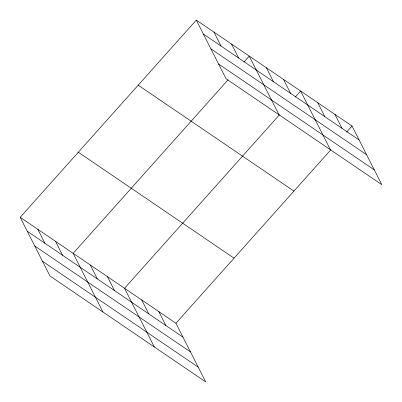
<?xml version="1.0" encoding="UTF-8"?>
<svg xmlns="http://www.w3.org/2000/svg" width="402" height="402" viewBox="0 0 402 402"><rect width="100%" height="100%" fill="white"/><g stroke="black" fill="none" stroke-linecap="round" stroke-linejoin="round"><path stroke-width="0.6" d="M20.19 217.316L175.94 323.238L205.703 381.9L49.954 275.978L20.19 217.316L196.297 20.1L352.046 126.022L381.81 184.684L226.06 78.762L196.297 20.1M228.08 79.822L73.149 253.33L102.907 311.992M243.853 62.154L249.25 56.114L279.013 114.776M279.48 114.776L124.545 288.284L154.308 346.946M295.254 97.113L300.651 91.068L330.409 149.73M175.94 323.238L330.876 149.73M346.65 132.067L352.046 126.022M203.372 34.044L359.122 139.966M210.859 48.803L366.609 154.725M218.572 64.003L374.322 169.925M138.182 85.179L293.932 191.101M78.305 152.232L234.054 258.154M27.266 231.256L183.016 337.177M34.753 246.014L190.503 351.936M42.466 261.22L198.216 367.142M334.916 114.369L341.986 128.313M317.781 102.721L324.856 116.66M283.516 79.415L290.591 93.359M266.385 67.767L273.455 81.706M231.597 44.109L238.672 58.054M213.949 32.105L221.02 46.049M158.81 311.585L165.885 325.53M141.675 299.932L148.75 313.877M107.409 276.631L114.485 290.576M90.279 264.978L97.354 278.923M55.496 241.326L62.566 255.265M37.843 229.321L44.918 243.26"/></g></svg>
